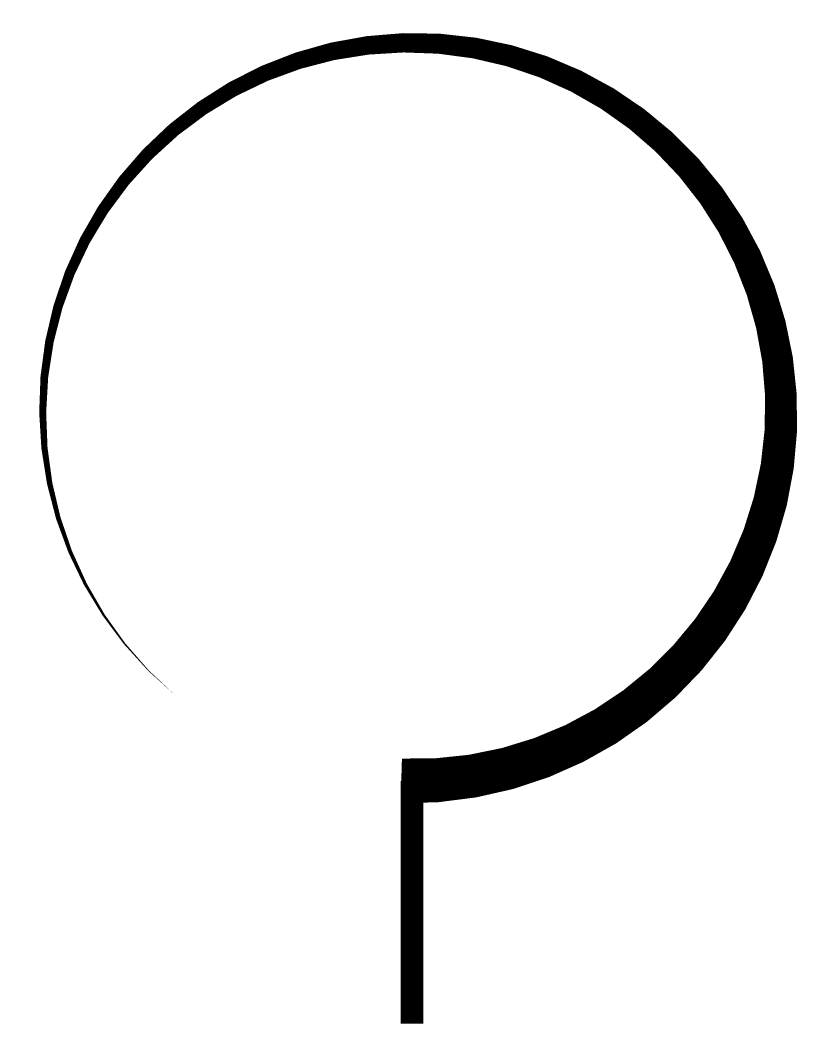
# Model space of a CAD drawing. Header units: millimetres. Extents: x 77 to 497, y 24 to 568.
import ezdxf

# ---------------------------------------------------------------- set-up
doc = ezdxf.new("R2010")
doc.units = ezdxf.units.MM

msp = doc.modelspace()

# ---------------------------------------------------------------- linework, layer by layer
msp.add_lwpolyline([(281.32, 160.56, 24, 0, 5.922948), (159.82, 206.78, 0, 0, -0.013669)], format="xyseb")
at = {"const_width": 12}
msp.add_lwpolyline([(287.07, 160.48), (287.07, 30.48)], dxfattribs=at)

doc.saveas('drawing.dxf')
